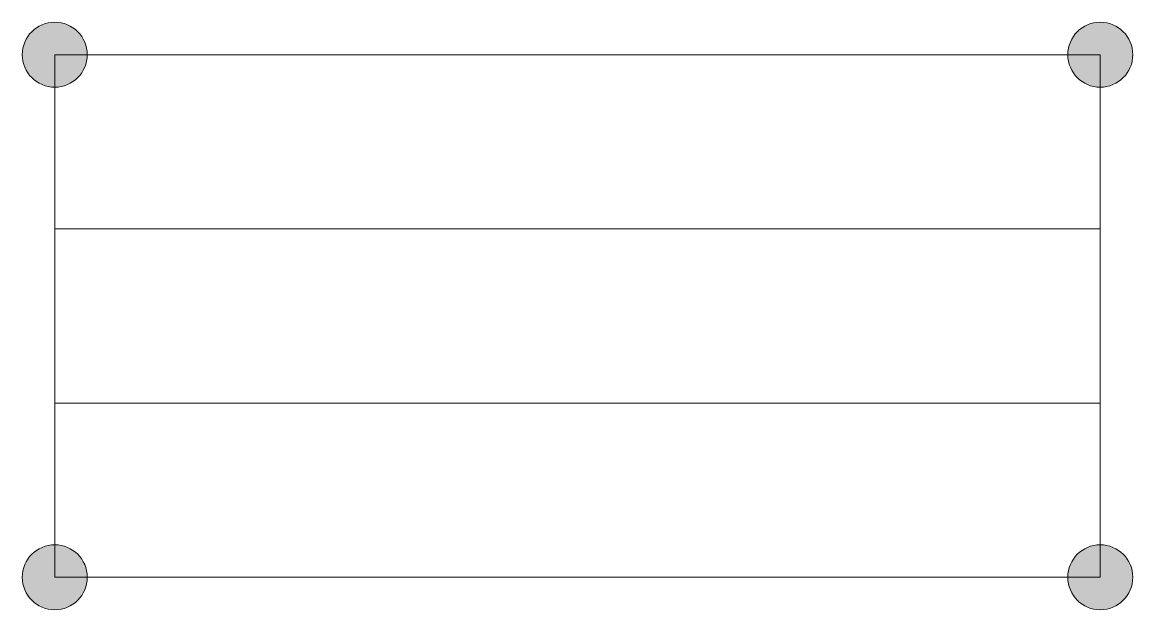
# Model space of a CAD drawing. Header units: millimetres. Extents: x 1877.54 to 1879.66, y 899.59 to 900.72.
import ezdxf

# ---------------------------------------------------------------- set-up
doc = ezdxf.new("R2010")
doc.units = ezdxf.units.MM
doc.layers.get('0').update_dxf_attribs({"lineweight": 9})
doc.layers.add('SCHEMA_PONTEGGIO', color=5, linetype='Continuous', lineweight=9)

# ---------------------------------------------------------------- blocks, each defined once
blk = doc.blocks.new('*U213')
h = blk.add_hatch(color=0)
h.paths.add_polyline_path([(0, 0.9378), (0, 1), (-0.0622, 1, 0.414214)])
h.paths.add_polyline_path([(-0.0622, 1), (0, 1), (-0.0521, 1.0339, 0.145362)])
h.paths.add_polyline_path([(-0.0521, 1.0339), (0, 1), (0, 1.0622, 0.253583)])
h.paths.add_polyline_path([(0, 0.9378, 0.414214), (0.0622, 1, 0.414214), (0, 1.0622), (0, 1)])
h = blk.add_hatch(color=0)
h.paths.add_polyline_path([(0, 0.9378), (0, 1), (-0.0622, 1, 0.414214)])
h.paths.add_polyline_path([(-0.0622, 1), (0, 1), (-0.0521, 1.0339, 0.145362)])
h.paths.add_polyline_path([(-0.0521, 1.0339), (0, 1), (0, 1.0622, 0.253583)])
h.paths.add_polyline_path([(0, 0.9378, 0.414214), (0.0622, 1, 0.414214), (0, 1.0622), (0, 1)])
h = blk.add_hatch(color=0)
h.paths.add_polyline_path([(2, 0.9378), (2, 1), (1.9378, 1, 0.414214)])
h.paths.add_polyline_path([(1.9378, 1), (2, 1), (1.9479, 1.0339, 0.145362)])
h.paths.add_polyline_path([(1.9479, 1.0339), (2, 1), (2, 1.0622, 0.253583)])
h.paths.add_polyline_path([(2, 0.9378, 0.414214), (2.0622, 1, 0.414214), (2, 1.0622), (2, 1)])
h = blk.add_hatch(color=0)
h.paths.add_polyline_path([(2, 0.9378), (2, 1), (1.9378, 1, 0.414214)])
h.paths.add_polyline_path([(1.9378, 1), (2, 1), (1.9479, 1.0339, 0.145362)])
h.paths.add_polyline_path([(1.9479, 1.0339), (2, 1), (2, 1.0622, 0.253583)])
h.paths.add_polyline_path([(2, 0.9378, 0.414214), (2.0622, 1, 0.414214), (2, 1.0622), (2, 1)])
h = blk.add_hatch(color=0)
h.paths.add_polyline_path([(0, -0.0622), (0, 0), (-0.0622, 0, 0.414214)])
h.paths.add_polyline_path([(-0.0622, 0), (0, 0), (-0.0521, 0.0339, 0.145362)])
h.paths.add_polyline_path([(-0.0521, 0.0339), (0, 0), (0, 0.0622, 0.253583)])
h.paths.add_polyline_path([(0, -0.0622, 0.414214), (0.0622, 0, 0.414214), (0, 0.0622), (0, 0)])
h = blk.add_hatch(color=0)
h.paths.add_polyline_path([(0, -0.0622), (0, 0), (-0.0622, 0, 0.414214)])
h.paths.add_polyline_path([(-0.0622, 0), (0, 0), (-0.0521, 0.0339, 0.145362)])
h.paths.add_polyline_path([(-0.0521, 0.0339), (0, 0), (0, 0.0622, 0.253583)])
h.paths.add_polyline_path([(0, -0.0622, 0.414214), (0.0622, 0, 0.414214), (0, 0.0622), (0, 0)])
h = blk.add_hatch(color=0)
h.paths.add_polyline_path([(2, -0.0622), (2, 0), (1.9378, 0, 0.414214)])
h.paths.add_polyline_path([(1.9378, 0), (2, 0), (1.9479, 0.0339, 0.145362)])
h.paths.add_polyline_path([(1.9479, 0.0339), (2, 0), (2, 0.0622, 0.253583)])
h.paths.add_polyline_path([(2, -0.0622, 0.414214), (2.0622, 0, 0.414214), (2, 0.0622), (2, 0)])
h = blk.add_hatch(color=0)
h.paths.add_polyline_path([(2, -0.0622), (2, 0), (1.9378, 0, 0.414214)])
h.paths.add_polyline_path([(1.9378, 0), (2, 0), (1.9479, 0.0339, 0.145362)])
h.paths.add_polyline_path([(1.9479, 0.0339), (2, 0), (2, 0.0622, 0.253583)])
h.paths.add_polyline_path([(2, -0.0622, 0.414214), (2.0622, 0, 0.414214), (2, 0.0622), (2, 0)])
at = {"color": 0}
for p, q in [((0, 1), (2, 1)), ((0, 0), (0, 1)), ((2, 0), (2, 0.9998)), ((2, 0), (2, 0.9998)), ((2, 0), (2, 0.9998)), ((0, 0.6667), (2, 0.6667)), ((0, 0.3333), (2, 0.3333)), ((2, 0), (0, 0))]:
    blk.add_line(p, q, dxfattribs=at)
for centre in [(0, 1), (0, 1), (2, 1), (2, 1), (0, 0), (0, 0), (2, 0), (2, 0)]:
    blk.add_circle(centre, 0.0622, dxfattribs=at)

msp = doc.modelspace()

# ---------------------------------------------------------------- block references
at = {"layer": 'SCHEMA_PONTEGGIO', "rotation": 180}
msp.add_blockref('*U213', (1879.5974, 900.6529), dxfattribs=at)

doc.saveas('drawing.dxf')
